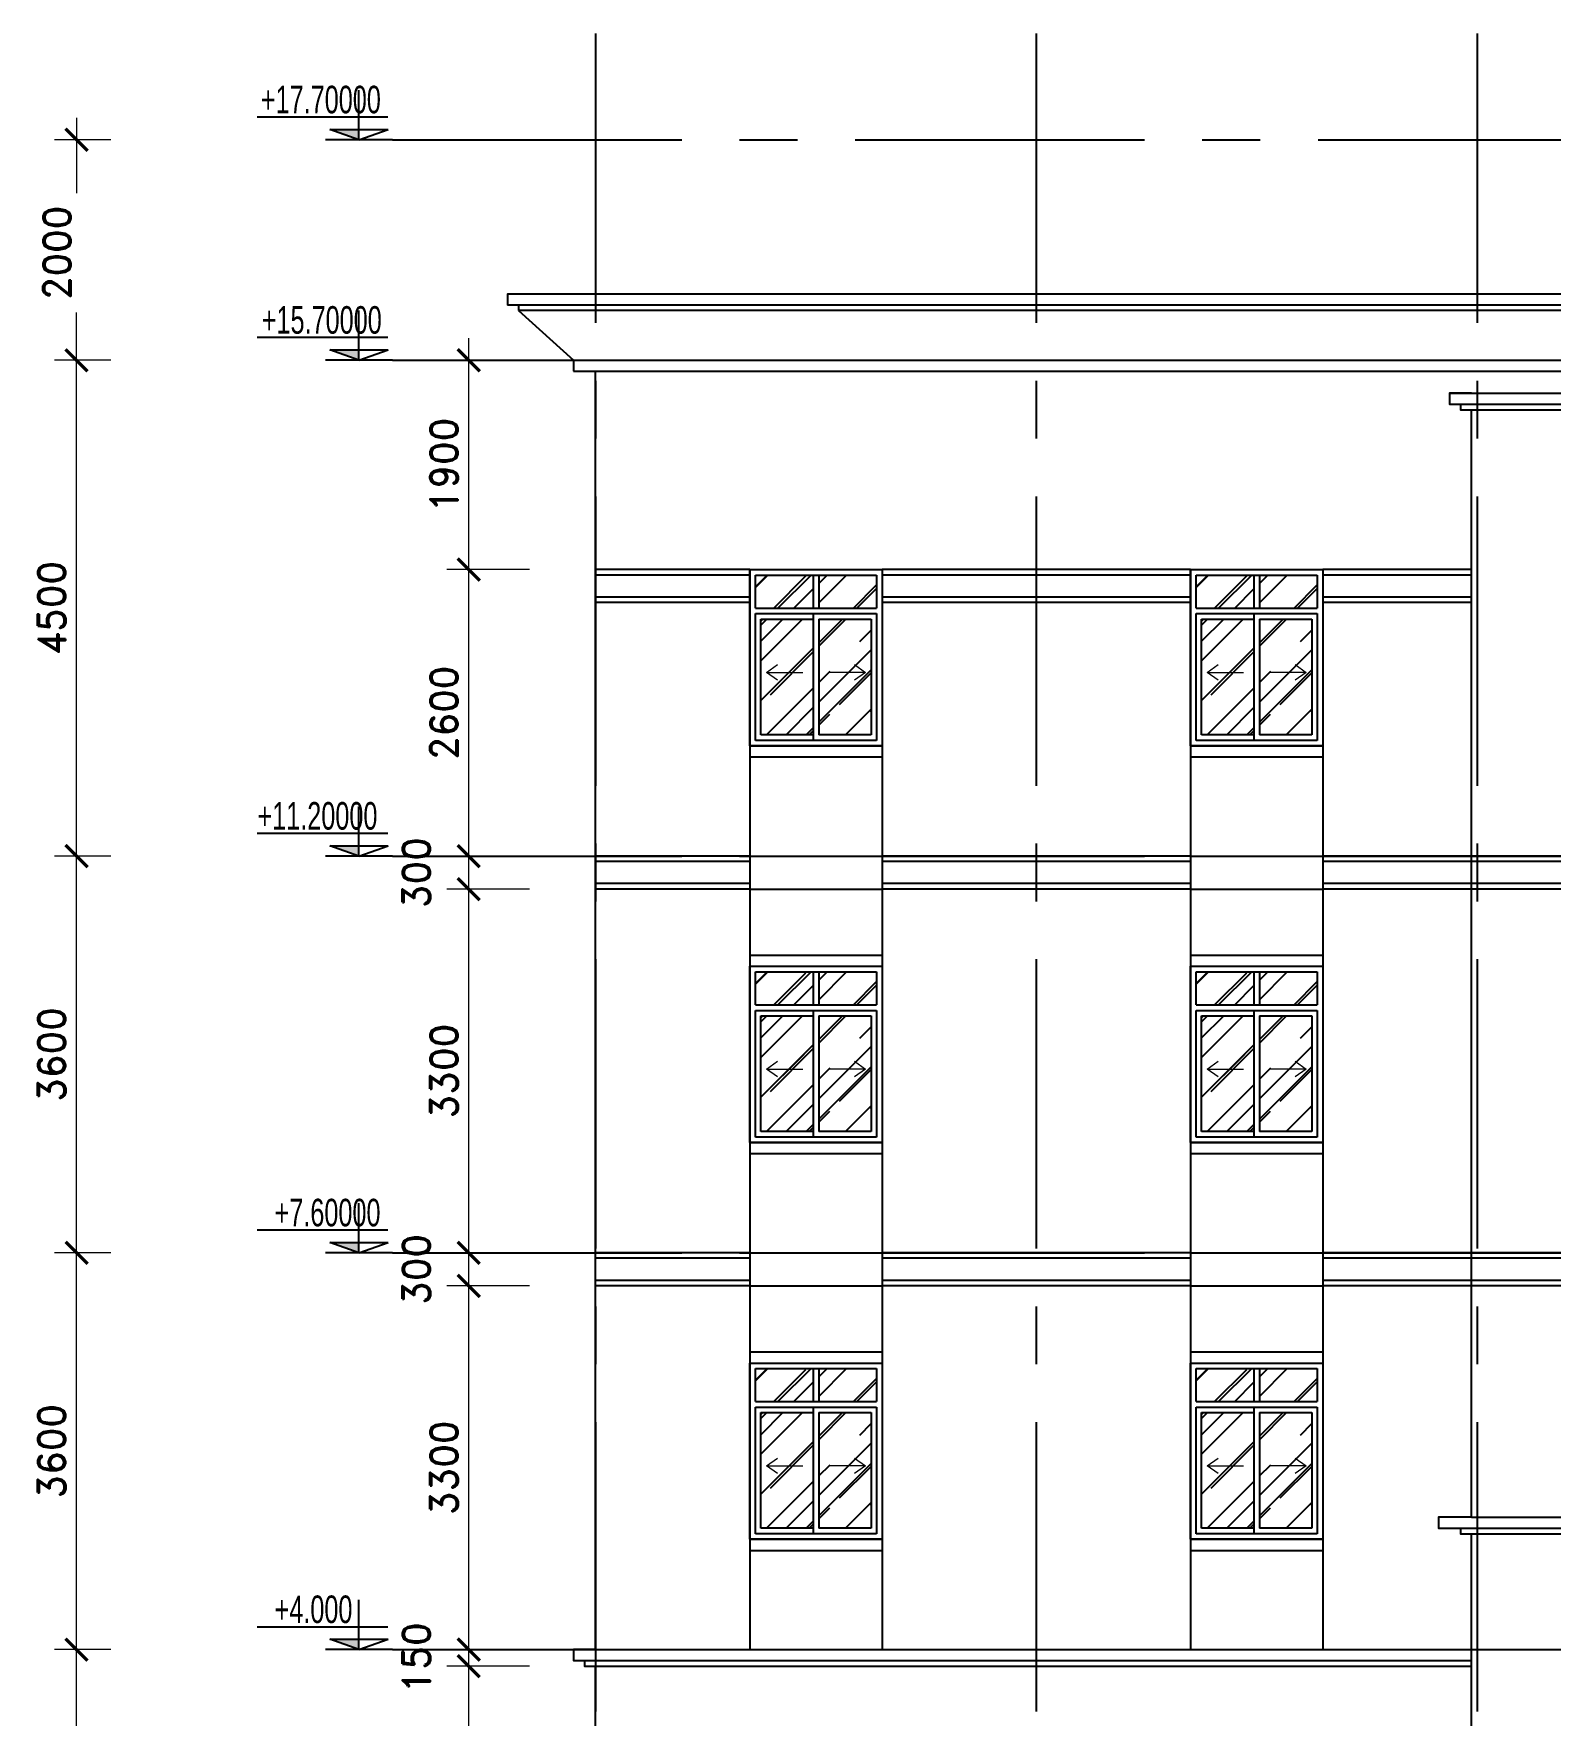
# Model space of a CAD drawing. Header units: inches. Extents: x 452443 to 881249, y 975131 to 1198310.
# Drawn here: x 453201 to 466967, y 1039913 to 1055174 of the extents above; entities that cross this region are included whole.
import ezdxf

# ---------------------------------------------------------------- set-up
doc = ezdxf.new("R2010")
doc.units = ezdxf.units.IN
doc.header["$LTSCALE"] = 3.5
doc.header["$MEASUREMENT"] = 0
doc.linetypes.add('CENTER', pattern=[2, 1.25, -0.25, 0.25, -0.25])
for name, color, linetype in [('DOOR-84', 84, 'Continuous'), ('GHICHU', 40, 'Continuous'), ('hatch vl', 4, 'Continuous'), ('Netthay_126', 126, 'Continuous'), ('text', 3, 'Continuous'), ('thuocdo', 3, 'Continuous'), ('Truc', 252, 'Continuous')]:
    doc.layers.add(name, color=color, linetype=linetype)
doc.styles.add('KICHTHUOC', font='VHELVCN0.TTF')
doc.styles.add('romand', font='romand.shx')
doc.dimstyles.new('TL100', dxfattribs={"dimscale": 100, "dimtxt": 2.5, "dimasz": 2, "dimexe": 2, "dimexo": 1, "dimgap": 1, "dimtad": 1, "dimdec": 0, "dimzin": 0, "dimdsep": 46, "dimtxsty": 'romand', "dimblk": 'ARCHTICK', "dimcen": 2, "dimdle": 2, "dimclrd": 256, "dimclre": 256, "dimclrt": 7, "dimadec": 0, "dimazin": 0, "dimtfac": 0.004, "dimtdec": 0, "dimtmove": 2, "dimatfit": 3, "dimfxl": 1, "dimtolj": 1, "dimtzin": 0, "dimlwd": 20, "dimlwe": 20, "dimarcsym": 1})

# ---------------------------------------------------------------- blocks, each defined once
blk = doc.blocks.new('CD')
at = {"ltscale": 50}
blk.add_hatch(color=256, dxfattribs=at).paths.add_polyline_path([(0, 69), (0, 0), (197, 69)])
for p, q in [((0, 0), (0, 335)), ((-196, 152), (688, 152)), ((-227, 0), (227, 0)), ((0, 0), (-197, 69)), ((197, 69), (-197, 69)), ((0, 0), (197, 69))]:
    blk.add_line(p, q, dxfattribs=at)
at = {"layer": 'text', "style": 'KICHTHUOC', "width": 0.8}
blk.add_attdef('%%P0.000', (17, 179), '', height=150, dxfattribs=at)
blk = doc.blocks.new('_ArchTick')
at = {"color": 0, "linetype": 'ByBlock', "const_width": 0.15}
blk.add_lwpolyline([(-0.5, -0.5), (0.5, 0.5)], dxfattribs=at)
blk = doc.blocks.new('*D3131')
at = {"layer": 'DEFPOINTS', "lineweight": 20}
for p, q in [((453590, 1036310), (453590, 1040710)), ((453900, 1040510), (453390, 1040510)), ((453900, 1036510), (453390, 1036510))]:
    blk.add_line(p, q, dxfattribs=at)
at = {"layer": 'DEFPOINTS', "color": 0}
for p in [(453590, 1040510), (454000, 1040510), (454000, 1036510)]:
    blk.add_point(p, dxfattribs=at)
at = {"layer": 'DEFPOINTS', "lineweight": 20, "xscale": 200, "yscale": 200, "zscale": 200}
for p, rotation in [((453590, 1040510), 90), ((453590, 1036510), 270)]:
    blk.add_blockref('_ArchTick', p, dxfattribs=dict(at, rotation=rotation))
at = {"layer": 'DEFPOINTS', "color": 7, "insert": (453365, 1038510), "char_height": 250, "attachment_point": 5, "rotation": 90, "style": 'romand'}
blk.add_mtext('\\A1;4000', dxfattribs=at)
blk = doc.blocks.new('*D3132')
at = {"layer": 'DEFPOINTS', "lineweight": 20}
for p, q in [((453590, 1040310), (453590, 1044310)), ((453900, 1044110), (453390, 1044110)), ((453900, 1040510), (453390, 1040510))]:
    blk.add_line(p, q, dxfattribs=at)
at = {"layer": 'DEFPOINTS', "color": 0}
for p in [(453590, 1044110), (454000, 1044110), (454000, 1040510)]:
    blk.add_point(p, dxfattribs=at)
at = {"layer": 'DEFPOINTS', "lineweight": 20, "xscale": 200, "yscale": 200, "zscale": 200}
for p, rotation in [((453590, 1044110), 90), ((453590, 1040510), 270)]:
    blk.add_blockref('_ArchTick', p, dxfattribs=dict(at, rotation=rotation))
at = {"layer": 'DEFPOINTS', "color": 7, "insert": (453365, 1042310), "char_height": 250, "attachment_point": 5, "rotation": 90, "style": 'romand'}
blk.add_mtext('\\A1;3600', dxfattribs=at)
blk = doc.blocks.new('*D3133')
at = {"layer": 'DEFPOINTS', "lineweight": 20}
for p, q in [((453590, 1043910), (453590, 1047910)), ((453900, 1047710), (453390, 1047710)), ((453900, 1044110), (453390, 1044110))]:
    blk.add_line(p, q, dxfattribs=at)
at = {"layer": 'DEFPOINTS', "color": 0}
for p in [(453590, 1047710), (454000, 1047710), (454000, 1044110)]:
    blk.add_point(p, dxfattribs=at)
at = {"layer": 'DEFPOINTS', "lineweight": 20, "xscale": 200, "yscale": 200, "zscale": 200}
for p, rotation in [((453590, 1047710), 90), ((453590, 1044110), 270)]:
    blk.add_blockref('_ArchTick', p, dxfattribs=dict(at, rotation=rotation))
at = {"layer": 'DEFPOINTS', "color": 7, "insert": (453365, 1045910), "char_height": 250, "attachment_point": 5, "rotation": 90, "style": 'romand'}
blk.add_mtext('\\A1;3600', dxfattribs=at)
blk = doc.blocks.new('*D3134')
at = {"layer": 'DEFPOINTS', "lineweight": 20}
for p, q in [((453590, 1047510), (453590, 1052410)), ((453900, 1052210), (453390, 1052210)), ((453900, 1047710), (453390, 1047710))]:
    blk.add_line(p, q, dxfattribs=at)
at = {"layer": 'DEFPOINTS', "color": 0}
for p in [(453590, 1052210), (454000, 1052210), (454000, 1047710)]:
    blk.add_point(p, dxfattribs=at)
at = {"layer": 'DEFPOINTS', "lineweight": 20, "xscale": 200, "yscale": 200, "zscale": 200}
for p, rotation in [((453590, 1052210), 90), ((453590, 1047710), 270)]:
    blk.add_blockref('_ArchTick', p, dxfattribs=dict(at, rotation=rotation))
at = {"layer": 'DEFPOINTS', "color": 7, "insert": (453365, 1049960), "char_height": 250, "attachment_point": 5, "rotation": 90, "style": 'romand'}
blk.add_mtext('\\A1;4500', dxfattribs=at)
blk = doc.blocks.new('*D3135')
at = {"layer": 'DEFPOINTS', "lineweight": 20}
for p, q in [((453590, 1054410), (453590, 1053725)), ((453900, 1054210), (453390, 1054210)), ((453590, 1052010), (453590, 1052644)), ((453900, 1052210), (453390, 1052210))]:
    blk.add_line(p, q, dxfattribs=at)
at = {"layer": 'DEFPOINTS', "color": 0}
for p in [(453590, 1054210), (454000, 1054210), (454000, 1052210)]:
    blk.add_point(p, dxfattribs=at)
at = {"layer": 'DEFPOINTS', "lineweight": 20, "xscale": 200, "yscale": 200, "zscale": 200}
for p, rotation in [((453590, 1054210), 90), ((453590, 1052210), 270)]:
    blk.add_blockref('_ArchTick', p, dxfattribs=dict(at, rotation=rotation))
at = {"layer": 'DEFPOINTS', "color": 7, "insert": (453412, 1053184), "char_height": 250, "attachment_point": 5, "rotation": 90, "style": 'romand'}
blk.add_mtext('\\A1;2000', dxfattribs=at)
blk = doc.blocks.new('*D3138')
at = {"layer": 'DEFPOINTS', "color": 0}
for p in [(457150, 1040360), (457802, 1040360), (457802, 1036510)]:
    blk.add_point(p, dxfattribs=at)
at = {"layer": 'thuocdo', "linetype": 'Continuous', "lineweight": 20}
for p, q in [((457150, 1036310), (457150, 1040560)), ((457702, 1040360), (456950, 1040360)), ((457702, 1036510), (456950, 1036510))]:
    blk.add_line(p, q, dxfattribs=at)
at = {"layer": 'thuocdo', "lineweight": 20, "xscale": 200, "yscale": 200, "zscale": 200}
for p, rotation in [((457150, 1040360), 90), ((457150, 1036510), 270)]:
    blk.add_blockref('_ArchTick', p, dxfattribs=dict(at, rotation=rotation))
at = {"layer": 'thuocdo', "color": 7, "insert": (456925, 1038435), "char_height": 250, "attachment_point": 5, "rotation": 90, "style": 'romand'}
blk.add_mtext('\\A1;3850', dxfattribs=at)
blk = doc.blocks.new('*D3139')
at = {"layer": 'DEFPOINTS', "color": 0}
for p in [(457150, 1043810), (457802, 1043810), (457802, 1040510)]:
    blk.add_point(p, dxfattribs=at)
at = {"layer": 'thuocdo', "linetype": 'Continuous', "lineweight": 20}
for p, q in [((457150, 1040310), (457150, 1044010)), ((457702, 1043810), (456950, 1043810)), ((457702, 1040510), (456950, 1040510))]:
    blk.add_line(p, q, dxfattribs=at)
at = {"layer": 'thuocdo', "lineweight": 20, "xscale": 200, "yscale": 200, "zscale": 200}
for p, rotation in [((457150, 1043810), 90), ((457150, 1040510), 270)]:
    blk.add_blockref('_ArchTick', p, dxfattribs=dict(at, rotation=rotation))
at = {"layer": 'thuocdo', "color": 7, "insert": (456925, 1042160), "char_height": 250, "attachment_point": 5, "rotation": 90, "style": 'romand'}
blk.add_mtext('\\A1;3300', dxfattribs=at)
blk = doc.blocks.new('*D3140')
at = {"layer": 'DEFPOINTS', "color": 0}
for p in [(457150, 1044110), (457802, 1044110), (457802, 1043810)]:
    blk.add_point(p, dxfattribs=at)
at = {"layer": 'thuocdo', "linetype": 'Continuous', "lineweight": 20}
for p, q in [((457150, 1043610), (457150, 1044310)), ((457702, 1044110), (456950, 1044110)), ((457702, 1043810), (456950, 1043810))]:
    blk.add_line(p, q, dxfattribs=at)
at = {"layer": 'thuocdo', "lineweight": 20, "xscale": 200, "yscale": 200, "zscale": 200}
for p, rotation in [((457150, 1044110), 90), ((457150, 1043810), 270)]:
    blk.add_blockref('_ArchTick', p, dxfattribs=dict(at, rotation=rotation))
at = {"layer": 'thuocdo', "color": 7, "insert": (456675, 1043960), "char_height": 250, "attachment_point": 5, "rotation": 90, "style": 'romand'}
blk.add_mtext('\\A1;300', dxfattribs=at)
blk = doc.blocks.new('*D3141')
at = {"layer": 'DEFPOINTS', "color": 0}
for p in [(457150, 1047410), (457802, 1047410), (457802, 1044110)]:
    blk.add_point(p, dxfattribs=at)
at = {"layer": 'thuocdo', "linetype": 'Continuous', "lineweight": 20}
for p, q in [((457150, 1043910), (457150, 1047610)), ((457702, 1047410), (456950, 1047410)), ((457702, 1044110), (456950, 1044110))]:
    blk.add_line(p, q, dxfattribs=at)
at = {"layer": 'thuocdo', "lineweight": 20, "xscale": 200, "yscale": 200, "zscale": 200}
for p, rotation in [((457150, 1047410), 90), ((457150, 1044110), 270)]:
    blk.add_blockref('_ArchTick', p, dxfattribs=dict(at, rotation=rotation))
at = {"layer": 'thuocdo', "color": 7, "insert": (456925, 1045760), "char_height": 250, "attachment_point": 5, "rotation": 90, "style": 'romand'}
blk.add_mtext('\\A1;3300', dxfattribs=at)
blk = doc.blocks.new('*D3142')
at = {"layer": 'DEFPOINTS', "color": 0}
for p in [(457150, 1047710), (457802, 1047710), (457802, 1047410)]:
    blk.add_point(p, dxfattribs=at)
at = {"layer": 'thuocdo', "linetype": 'Continuous', "lineweight": 20}
for p, q in [((457150, 1047210), (457150, 1047910)), ((457702, 1047710), (456950, 1047710)), ((457702, 1047410), (456950, 1047410))]:
    blk.add_line(p, q, dxfattribs=at)
at = {"layer": 'thuocdo', "lineweight": 20, "xscale": 200, "yscale": 200, "zscale": 200}
for p, rotation in [((457150, 1047710), 90), ((457150, 1047410), 270)]:
    blk.add_blockref('_ArchTick', p, dxfattribs=dict(at, rotation=rotation))
at = {"layer": 'thuocdo', "color": 7, "insert": (456675, 1047560), "char_height": 250, "attachment_point": 5, "rotation": 90, "style": 'romand'}
blk.add_mtext('\\A1;300', dxfattribs=at)
blk = doc.blocks.new('*D3143')
at = {"layer": 'DEFPOINTS', "color": 0}
for p in [(457150, 1050310), (457802, 1050310), (457802, 1047710)]:
    blk.add_point(p, dxfattribs=at)
at = {"layer": 'thuocdo', "linetype": 'Continuous', "lineweight": 20}
for p, q in [((457150, 1047510), (457150, 1050510)), ((457702, 1050310), (456950, 1050310)), ((457702, 1047710), (456950, 1047710))]:
    blk.add_line(p, q, dxfattribs=at)
at = {"layer": 'thuocdo', "lineweight": 20, "xscale": 200, "yscale": 200, "zscale": 200}
for p, rotation in [((457150, 1050310), 90), ((457150, 1047710), 270)]:
    blk.add_blockref('_ArchTick', p, dxfattribs=dict(at, rotation=rotation))
at = {"layer": 'thuocdo', "color": 7, "insert": (456925, 1049010), "char_height": 250, "attachment_point": 5, "rotation": 90, "style": 'romand'}
blk.add_mtext('\\A1;2600', dxfattribs=at)
blk = doc.blocks.new('*D3144')
at = {"layer": 'DEFPOINTS', "color": 0}
for p in [(457150, 1052210), (457802, 1052210), (457802, 1050310)]:
    blk.add_point(p, dxfattribs=at)
at = {"layer": 'thuocdo', "linetype": 'Continuous', "lineweight": 20}
for p, q in [((457150, 1050110), (457150, 1052410)), ((457702, 1052210), (456950, 1052210)), ((457702, 1050310), (456950, 1050310))]:
    blk.add_line(p, q, dxfattribs=at)
at = {"layer": 'thuocdo', "lineweight": 20, "xscale": 200, "yscale": 200, "zscale": 200}
for p, rotation in [((457150, 1052210), 90), ((457150, 1050310), 270)]:
    blk.add_blockref('_ArchTick', p, dxfattribs=dict(at, rotation=rotation))
at = {"layer": 'thuocdo', "color": 7, "insert": (456925, 1051260), "char_height": 250, "attachment_point": 5, "rotation": 90, "style": 'romand'}
blk.add_mtext('\\A1;1900', dxfattribs=at)
blk = doc.blocks.new('*D3145')
at = {"layer": 'DEFPOINTS', "color": 0}
for p in [(457150, 1040510), (457602, 1040510), (457802, 1040360)]:
    blk.add_point(p, dxfattribs=at)
at = {"layer": 'thuocdo', "linetype": 'Continuous', "lineweight": 20}
for p, q in [((457502, 1040510), (456950, 1040510)), ((457150, 1040360), (457150, 1040510)), ((457702, 1040360), (456950, 1040360))]:
    blk.add_line(p, q, dxfattribs=at)
at = {"layer": 'thuocdo', "color": 7, "insert": (456675, 1040435), "char_height": 250, "attachment_point": 5, "rotation": 90, "style": 'romand'}
blk.add_mtext('\\A1;150', dxfattribs=at)

msp = doc.modelspace()

# ---------------------------------------------------------------- hatches: boundary and pattern name
at = {"layer": 'hatch vl'}
h = msp.add_hatch(dxfattribs=at)
h.set_pattern_fill('AR-RROOF', color=256, scale=15, angle=45)
h.set_pattern_definition([(45, (841432.63, 1883357.13), (323.28922, 862.10459), [5715, -762, 1905, -381]), (45, (841656.24, 1883850.15), (-627.7199, 88.90454), [1143, -125.73, 2286, -285.75]), (45, (841338.34, 1883720.83), (1220.41681, 1581.4231), [3048, -533.4, 1524, -381])])
h.paths.add_polyline_path([(459801.6, 1048810.4), (460276.6, 1048810.4), (460276.6, 1049860.4), (459801.6, 1049860.4)])
h.paths.add_polyline_path([(460326.6, 1048810.4), (460801.6, 1048810.4), (460801.6, 1049860.4), (460326.6, 1049860.4)])
h.paths.add_polyline_path([(460276.6, 1049960.4), (460276.6, 1050260.4), (459751.6, 1050260.4), (459751.6, 1049960.4)])
h.paths.add_polyline_path([(460326.6, 1050260.4), (460326.6, 1049960.4), (460851.6, 1049960.4), (460851.6, 1050260.4)])
h = msp.add_hatch(dxfattribs=at)
h.set_pattern_fill('AR-RROOF', color=256, scale=15, angle=45)
h.set_pattern_definition([(45, (845432.63, 1883357.13), (323.28922, 862.10459), [5715, -762, 1905, -381]), (45, (845656.24, 1883850.15), (-627.7199, 88.90454), [1143, -125.73, 2286, -285.75]), (45, (845338.34, 1883720.83), (1220.41681, 1581.4231), [3048, -533.4, 1524, -381])])
h.paths.add_polyline_path([(463801.6, 1048810.4), (464276.6, 1048810.4), (464276.6, 1049860.4), (463801.6, 1049860.4)])
h.paths.add_polyline_path([(464326.6, 1048810.4), (464801.6, 1048810.4), (464801.6, 1049860.4), (464326.6, 1049860.4)])
h.paths.add_polyline_path([(464276.6, 1049960.4), (464276.6, 1050260.4), (463751.6, 1050260.4), (463751.6, 1049960.4)])
h.paths.add_polyline_path([(464326.6, 1050260.4), (464326.6, 1049960.4), (464851.6, 1049960.4), (464851.6, 1050260.4)])
h = msp.add_hatch(dxfattribs=at)
h.set_pattern_fill('AR-RROOF', color=256, scale=15, angle=45)
h.set_pattern_definition([(45, (841432.63, 1879757.13), (323.28922, 862.10459), [5715, -762, 1905, -381]), (45, (841656.24, 1880250.15), (-627.7199, 88.90454), [1143, -125.73, 2286, -285.75]), (45, (841338.34, 1880120.83), (1220.41681, 1581.4231), [3048, -533.4, 1524, -381])])
h.paths.add_polyline_path([(459801.6, 1045210.4), (460276.6, 1045210.4), (460276.6, 1046260.4), (459801.6, 1046260.4)])
h.paths.add_polyline_path([(460326.6, 1045210.4), (460801.6, 1045210.4), (460801.6, 1046260.4), (460326.6, 1046260.4)])
h.paths.add_polyline_path([(460276.6, 1046360.4), (460276.6, 1046660.4), (459751.6, 1046660.4), (459751.6, 1046360.4)])
h.paths.add_polyline_path([(460326.6, 1046660.4), (460326.6, 1046360.4), (460851.6, 1046360.4), (460851.6, 1046660.4)])
h = msp.add_hatch(dxfattribs=at)
h.set_pattern_fill('AR-RROOF', color=256, scale=15, angle=45)
h.set_pattern_definition([(45, (845432.63, 1879757.13), (323.28922, 862.10459), [5715, -762, 1905, -381]), (45, (845656.24, 1880250.15), (-627.7199, 88.90454), [1143, -125.73, 2286, -285.75]), (45, (845338.34, 1880120.83), (1220.41681, 1581.4231), [3048, -533.4, 1524, -381])])
h.paths.add_polyline_path([(463801.6, 1045210.4), (464276.6, 1045210.4), (464276.6, 1046260.4), (463801.6, 1046260.4)])
h.paths.add_polyline_path([(464326.6, 1045210.4), (464801.6, 1045210.4), (464801.6, 1046260.4), (464326.6, 1046260.4)])
h.paths.add_polyline_path([(464276.6, 1046360.4), (464276.6, 1046660.4), (463751.6, 1046660.4), (463751.6, 1046360.4)])
h.paths.add_polyline_path([(464326.6, 1046660.4), (464326.6, 1046360.4), (464851.6, 1046360.4), (464851.6, 1046660.4)])
h = msp.add_hatch(dxfattribs=at)
h.set_pattern_fill('AR-RROOF', color=256, scale=15, angle=45)
h.set_pattern_definition([(45, (841432.63, 1876157.13), (323.28922, 862.10459), [5715, -762, 1905, -381]), (45, (841656.24, 1876650.15), (-627.7199, 88.90454), [1143, -125.73, 2286, -285.75]), (45, (841338.34, 1876520.83), (1220.41681, 1581.4231), [3048, -533.4, 1524, -381])])
h.paths.add_polyline_path([(459801.6, 1041610.4), (460276.6, 1041610.4), (460276.6, 1042660.4), (459801.6, 1042660.4)])
h.paths.add_polyline_path([(460326.6, 1041610.4), (460801.6, 1041610.4), (460801.6, 1042660.4), (460326.6, 1042660.4)])
h.paths.add_polyline_path([(460276.6, 1042760.4), (460276.6, 1043060.4), (459751.6, 1043060.4), (459751.6, 1042760.4)])
h.paths.add_polyline_path([(460326.6, 1043060.4), (460326.6, 1042760.4), (460851.6, 1042760.4), (460851.6, 1043060.4)])
h = msp.add_hatch(dxfattribs=at)
h.set_pattern_fill('AR-RROOF', color=256, scale=15, angle=45)
h.set_pattern_definition([(45, (845432.63, 1876157.13), (323.28922, 862.10459), [5715, -762, 1905, -381]), (45, (845656.24, 1876650.15), (-627.7199, 88.90454), [1143, -125.73, 2286, -285.75]), (45, (845338.34, 1876520.83), (1220.41681, 1581.4231), [3048, -533.4, 1524, -381])])
h.paths.add_polyline_path([(463801.6, 1041610.4), (464276.6, 1041610.4), (464276.6, 1042660.4), (463801.6, 1042660.4)])
h.paths.add_polyline_path([(464326.6, 1041610.4), (464801.6, 1041610.4), (464801.6, 1042660.4), (464326.6, 1042660.4)])
h.paths.add_polyline_path([(464276.6, 1042760.4), (464276.6, 1043060.4), (463751.6, 1043060.4), (463751.6, 1042760.4)])
h.paths.add_polyline_path([(464326.6, 1043060.4), (464326.6, 1042760.4), (464851.6, 1042760.4), (464851.6, 1043060.4)])

# ---------------------------------------------------------------- linework, layer by layer
at = {"layer": 'DOOR-84'}
for p, q in [((459701.6, 1048710.4), (459701.6, 1050310.4)), ((459701.6, 1050310.4), (460901.6, 1050310.4)), ((459751.6, 1049960.4), (459751.6, 1050260.4)), ((459751.6, 1050260.4), (460851.6, 1050260.4)), ((460851.6, 1050260.4), (460851.6, 1049960.4)), ((463701.6, 1048710.4), (463701.6, 1050310.4)), ((463701.6, 1050310.4), (464901.6, 1050310.4)), ((463751.6, 1049960.4), (463751.6, 1050260.4)), ((463751.6, 1050260.4), (464851.6, 1050260.4)), ((464851.6, 1050260.4), (464851.6, 1049960.4)), ((459751.6, 1049960.4), (460851.6, 1049960.4)), ((463751.6, 1049960.4), (464851.6, 1049960.4)), ((459751.6, 1048760.4), (459751.6, 1049910.4)), ((459751.6, 1049910.4), (460851.6, 1049910.4)), ((459801.6, 1048810.4), (459801.6, 1049860.4)), ((459801.6, 1049860.4), (460276.6, 1049860.4)), ((460326.6, 1049860.4), (460801.6, 1049860.4)), ((460801.6, 1049860.4), (460801.6, 1048810.4)), ((460851.6, 1049910.4), (460851.6, 1048760.4)), ((463751.6, 1048760.4), (463751.6, 1049910.4)), ((463751.6, 1049910.4), (464851.6, 1049910.4)), ((463801.6, 1048810.4), (463801.6, 1049860.4)), ((463801.6, 1049860.4), (464276.6, 1049860.4)), ((464326.6, 1049860.4), (464801.6, 1049860.4)), ((464801.6, 1049860.4), (464801.6, 1048810.4)), ((464851.6, 1049910.4), (464851.6, 1048760.4)), ((460901.6, 1048710.4), (459701.6, 1048710.4)), ((460851.6, 1048760.4), (459751.6, 1048760.4)), ((460276.6, 1048810.4), (459801.6, 1048810.4)), ((460801.6, 1048810.4), (460326.6, 1048810.4)), ((464901.6, 1048710.4), (463701.6, 1048710.4)), ((464851.6, 1048760.4), (463751.6, 1048760.4)), ((464276.6, 1048810.4), (463801.6, 1048810.4)), ((464801.6, 1048810.4), (464326.6, 1048810.4)), ((459701.6, 1045110.4), (459701.6, 1046710.4)), ((459701.6, 1046710.4), (460901.6, 1046710.4)), ((459751.6, 1046360.4), (459751.6, 1046660.4)), ((459751.6, 1046660.4), (460851.6, 1046660.4)), ((460851.6, 1046660.4), (460851.6, 1046360.4)), ((463701.6, 1045110.4), (463701.6, 1046710.4)), ((463701.6, 1046710.4), (464901.6, 1046710.4)), ((463751.6, 1046360.4), (463751.6, 1046660.4)), ((463751.6, 1046660.4), (464851.6, 1046660.4)), ((464851.6, 1046660.4), (464851.6, 1046360.4)), ((459751.6, 1046360.4), (460851.6, 1046360.4)), ((459751.6, 1045160.4), (459751.6, 1046310.4)), ((459751.6, 1046310.4), (460851.6, 1046310.4)), ((460851.6, 1046310.4), (460851.6, 1045160.4)), ((463751.6, 1046360.4), (464851.6, 1046360.4)), ((463751.6, 1045160.4), (463751.6, 1046310.4)), ((463751.6, 1046310.4), (464851.6, 1046310.4)), ((464851.6, 1046310.4), (464851.6, 1045160.4)), ((459801.6, 1045210.4), (459801.6, 1046260.4)), ((459801.6, 1046260.4), (460276.6, 1046260.4)), ((460326.6, 1046260.4), (460801.6, 1046260.4)), ((460801.6, 1046260.4), (460801.6, 1045210.4)), ((463801.6, 1045210.4), (463801.6, 1046260.4)), ((463801.6, 1046260.4), (464276.6, 1046260.4)), ((464326.6, 1046260.4), (464801.6, 1046260.4)), ((464801.6, 1046260.4), (464801.6, 1045210.4)), ((460276.6, 1045210.4), (459801.6, 1045210.4)), ((460801.6, 1045210.4), (460326.6, 1045210.4)), ((464276.6, 1045210.4), (463801.6, 1045210.4)), ((464801.6, 1045210.4), (464326.6, 1045210.4)), ((460901.6, 1045110.4), (459701.6, 1045110.4)), ((460851.6, 1045160.4), (459751.6, 1045160.4)), ((464901.6, 1045110.4), (463701.6, 1045110.4)), ((464851.6, 1045160.4), (463751.6, 1045160.4)), ((459701.6, 1041510.4), (459701.6, 1043110.4)), ((459701.6, 1043110.4), (460901.6, 1043110.4)), ((463701.6, 1041510.4), (463701.6, 1043110.4)), ((463701.6, 1043110.4), (464901.6, 1043110.4)), ((459751.6, 1042760.4), (459751.6, 1043060.4)), ((459751.6, 1043060.4), (460851.6, 1043060.4)), ((460851.6, 1043060.4), (460851.6, 1042760.4)), ((463751.6, 1042760.4), (463751.6, 1043060.4)), ((463751.6, 1043060.4), (464851.6, 1043060.4)), ((464851.6, 1043060.4), (464851.6, 1042760.4)), ((459751.6, 1042760.4), (460851.6, 1042760.4)), ((463751.6, 1042760.4), (464851.6, 1042760.4)), ((459751.6, 1041560.4), (459751.6, 1042710.4)), ((459751.6, 1042710.4), (460851.6, 1042710.4)), ((459801.6, 1041610.4), (459801.6, 1042660.4)), ((459801.6, 1042660.4), (460276.6, 1042660.4)), ((460326.6, 1042660.4), (460801.6, 1042660.4)), ((460801.6, 1042660.4), (460801.6, 1041610.4)), ((460851.6, 1042710.4), (460851.6, 1041560.4)), ((463751.6, 1041560.4), (463751.6, 1042710.4)), ((463751.6, 1042710.4), (464851.6, 1042710.4)), ((463801.6, 1041610.4), (463801.6, 1042660.4)), ((463801.6, 1042660.4), (464276.6, 1042660.4)), ((464326.6, 1042660.4), (464801.6, 1042660.4)), ((464801.6, 1042660.4), (464801.6, 1041610.4)), ((464851.6, 1042710.4), (464851.6, 1041560.4)), ((460851.6, 1041560.4), (459751.6, 1041560.4)), ((460276.6, 1041610.4), (459801.6, 1041610.4)), ((460801.6, 1041610.4), (460326.6, 1041610.4)), ((464851.6, 1041560.4), (463751.6, 1041560.4)), ((464276.6, 1041610.4), (463801.6, 1041610.4)), ((464801.6, 1041610.4), (464326.6, 1041610.4)), ((460901.6, 1041510.4), (459701.6, 1041510.4)), ((464901.6, 1041510.4), (463701.6, 1041510.4))]:
    msp.add_line(p, q, dxfattribs=at)
for points in [[(460276.6, 1050260.4), (460276.6, 1049960.4)], [(460326.6, 1050260.4), (460326.6, 1049960.4)], [(460901.6, 1050310.4), (460901.6, 1048710.4)], [(464276.6, 1050260.4), (464276.6, 1049960.4)], [(464326.6, 1050260.4), (464326.6, 1049960.4)], [(464901.6, 1050310.4), (464901.6, 1048710.4)], [(460276.6, 1049910.4), (460276.6, 1048760.4)], [(460326.6, 1049860.4), (460326.6, 1048810.4)], [(464276.6, 1049910.4), (464276.6, 1048760.4)], [(464326.6, 1049860.4), (464326.6, 1048810.4)], [(460276.6, 1046660.4), (460276.6, 1046360.4)], [(460326.6, 1046660.4), (460326.6, 1046360.4)], [(460901.6, 1046710.4), (460901.6, 1045110.4)], [(464276.6, 1046660.4), (464276.6, 1046360.4)], [(464326.6, 1046660.4), (464326.6, 1046360.4)], [(464901.6, 1046710.4), (464901.6, 1045110.4)], [(460276.6, 1046310.4), (460276.6, 1045160.4)], [(464276.6, 1046310.4), (464276.6, 1045160.4)], [(460326.6, 1046260.4), (460326.6, 1045210.4)], [(464326.6, 1046260.4), (464326.6, 1045210.4)], [(460901.6, 1043110.4), (460901.6, 1041510.4)], [(464901.6, 1043110.4), (464901.6, 1041510.4)], [(460276.6, 1043060.4), (460276.6, 1042760.4)], [(460326.6, 1043060.4), (460326.6, 1042760.4)], [(464276.6, 1043060.4), (464276.6, 1042760.4)], [(464326.6, 1043060.4), (464326.6, 1042760.4)], [(460276.6, 1042710.4), (460276.6, 1041560.4)], [(460326.6, 1042660.4), (460326.6, 1041610.4)], [(464276.6, 1042710.4), (464276.6, 1041560.4)], [(464326.6, 1042660.4), (464326.6, 1041610.4)]]:
    msp.add_lwpolyline(points, dxfattribs=at)
at = {"layer": 'hatch vl'}
for points in [[(459701.6, 1050310.4), (458301.6, 1050310.4)], [(459701.6, 1050260.4), (458301.6, 1050260.4)], [(463701.6, 1050310.4), (460901.6, 1050310.4)], [(463701.6, 1050260.4), (460901.6, 1050260.4)], [(466251.6, 1050310.4), (464901.6, 1050310.4)], [(466251.6, 1050260.4), (464901.6, 1050260.4)], [(459701.6, 1050060.4), (458301.6, 1050060.4)], [(459701.6, 1050010.4), (458301.6, 1050010.4)], [(463701.6, 1050060.4), (460901.6, 1050060.4)], [(463701.6, 1050010.4), (460901.6, 1050010.4)], [(466251.6, 1050060.4), (464901.6, 1050060.4)], [(466251.6, 1050010.4), (464901.6, 1050010.4)], [(459701.6, 1047710.4), (458301.6, 1047710.4)], [(459701.6, 1047660.4), (458301.6, 1047660.4)], [(463701.6, 1047710.4), (460901.6, 1047710.4)], [(463701.6, 1047660.4), (460901.6, 1047660.4)], [(469451.3, 1047710.4), (464901.6, 1047710.4)], [(469451.3, 1047660.4), (464901.6, 1047660.4)], [(459701.6, 1047460.4), (458301.6, 1047460.4)], [(459701.6, 1047410.4), (458301.6, 1047410.4)], [(463701.6, 1047460.4), (460901.6, 1047460.4)], [(463701.6, 1047410.4), (460901.6, 1047410.4)], [(469451.3, 1047460.4), (464901.6, 1047460.4)], [(469451.3, 1047410.4), (464901.6, 1047410.4)], [(459701.6, 1044110.4), (458301.6, 1044110.4)], [(459701.6, 1044060.4), (458301.6, 1044060.4)], [(463701.6, 1044110.4), (460901.6, 1044110.4)], [(463701.6, 1044060.4), (460901.6, 1044060.4)], [(469451.3, 1044110.4), (464901.6, 1044110.4)], [(469451.3, 1044060.4), (464901.6, 1044060.4)], [(459701.6, 1043860.4), (458301.6, 1043860.4)], [(463701.6, 1043860.4), (460901.6, 1043860.4)], [(469451.3, 1043860.4), (464901.6, 1043860.4)], [(459701.6, 1043810.4), (458301.6, 1043810.4)], [(463701.6, 1043810.4), (460901.6, 1043810.4)], [(469451.3, 1043810.4), (464901.6, 1043810.4)]]:
    msp.add_lwpolyline(points, dxfattribs=at)
at = {"layer": 'Netthay_126'}
for p, q in [((467501.6, 1052710.4), (457501.6, 1052710.4)), ((457601.6, 1052710.4), (457601.6, 1052660.4)), ((467501.6, 1052660.4), (457601.6, 1052660.4)), ((466051.6, 1051910.4), (479051.6, 1051910.4)), ((466051.6, 1051810.4), (479051.6, 1051810.4)), ((466151.6, 1051760.4), (478951.6, 1051760.4)), ((466251.6, 1041710.4), (466251.6, 1051760.4))]:
    msp.add_line(p, q, dxfattribs=at)
for points in [[(467501.6, 1052810.4), (457501.6, 1052810.4), (457501.6, 1052710.4)], [(457601.6, 1052660.4), (458101.6, 1052210.4), (458101.6, 1052110.4)], [(458101.6, 1052210.4), (467501.6, 1052210.4)], [(458101.6, 1052110.4), (467501.6, 1052110.4)], [(458301.6, 1040510.4), (458301.6, 1052110.4)], [(466251.6, 1051910.4), (466051.6, 1051910.4), (466051.6, 1051810.4), (466151.6, 1051810.4), (466151.6, 1051760.4), (466251.6, 1051760.4)], [(459701.6, 1050310.4), (459701.6, 1040510.4)], [(460901.6, 1050310.4), (460901.6, 1040510.4)], [(463701.6, 1050310.4), (463701.6, 1040510.4)], [(464901.6, 1050310.4), (464901.6, 1040510.4)], [(459701.6, 1048710.4), (460901.6, 1048710.4)], [(463701.6, 1048710.4), (464901.6, 1048710.4)], [(459701.6, 1048610.4), (460901.6, 1048610.4)], [(463701.6, 1048610.4), (464901.6, 1048610.4)], [(459701.6, 1047710.4), (460901.6, 1047710.4)], [(463701.6, 1047710.4), (464901.6, 1047710.4)], [(459701.6, 1047410.4), (460901.6, 1047410.4)], [(463701.6, 1047410.4), (464901.6, 1047410.4)], [(459701.6, 1046810.4), (460901.6, 1046810.4)], [(463701.6, 1046810.4), (464901.6, 1046810.4)], [(459701.6, 1046710.4), (460901.6, 1046710.4)], [(463701.6, 1046710.4), (464901.6, 1046710.4)], [(459701.6, 1045110.4), (460901.6, 1045110.4)], [(463701.6, 1045110.4), (464901.6, 1045110.4)], [(459701.6, 1045010.4), (460901.6, 1045010.4)], [(463701.6, 1045010.4), (464901.6, 1045010.4)], [(459701.6, 1044110.4), (460901.6, 1044110.4)], [(463701.6, 1044110.4), (464901.6, 1044110.4)], [(459701.6, 1043810.4), (460901.6, 1043810.4)], [(463701.6, 1043810.4), (464901.6, 1043810.4)], [(459701.6, 1043210.4), (460901.6, 1043210.4)], [(459701.6, 1043110.4), (460901.6, 1043110.4)], [(463701.6, 1043210.4), (464901.6, 1043210.4)], [(463701.6, 1043110.4), (464901.6, 1043110.4)], [(466251.6, 1041710.4), (465951.6, 1041710.4), (465951.6, 1041610.4), (466151.6, 1041610.4), (466151.6, 1041560.4), (466251.6, 1041560.4)], [(466251.6, 1041710.4), (478851.6, 1041710.4)], [(466151.6, 1041610.4), (478951.6, 1041610.4)], [(466251.6, 1041560.4), (478851.6, 1041560.4)], [(466251.6, 1040210.4), (466251.6, 1041560.4)], [(459701.6, 1041510.4), (460901.6, 1041510.4)], [(459701.6, 1041410.4), (460901.6, 1041410.4)], [(463701.6, 1041510.4), (464901.6, 1041510.4)], [(463701.6, 1041410.4), (464901.6, 1041410.4)], [(458301.6, 1040510.4), (458101.6, 1040510.4), (458101.6, 1040410.4), (458201.6, 1040410.4), (458201.6, 1040360.4), (458301.6, 1040360.4)], [(458301.6, 1040510.4), (466251.6, 1040510.4)], [(458201.6, 1040410.4), (466251.6, 1040410.4)], [(458301.6, 1036510.4), (458301.6, 1040360.4)], [(458301.6, 1040360.4), (466251.6, 1040360.4)], [(466251.6, 1036510.4), (466251.6, 1040210.4)]]:
    msp.add_lwpolyline(points, dxfattribs=at)
at = {"layer": 'Truc', "linetype": 'CENTER', "ltscale": 600}
msp.add_line((466301.6, 1055173.5), (466301.6, 1032476.1), dxfattribs=at)
for points in [[(458301.6, 1055173.5), (458301.6, 1032476.1)], [(462301.6, 1055173.5), (462301.6, 1032476.1)], [(456458.3, 1054210.4), (490012.4, 1054210.4)], [(456458.3, 1052210.4), (490012.4, 1052210.4)], [(456458.3, 1047710.4), (490012.4, 1047710.4)], [(456458.3, 1044110.4), (490012.4, 1044110.4)], [(456458.3, 1040510.4), (490012.4, 1040510.4)]]:
    msp.add_lwpolyline(points, dxfattribs=at)

# ---------------------------------------------------------------- block references
at = {"layer": 'GHICHU', "ltscale": 10}
ref = msp.add_blockref('CD', (456153.5, 1054210.4), dxfattribs=dict(at, xscale=-1.344000000273809, yscale=1.343999999458902, zscale=1.344))
ref.add_attrib('%%P0.000', '+17.70000', (455262.8, 1054450.5), dxfattribs={"layer": 'text', "height": 250, "style": 'KICHTHUOC', "width": 0.8})
ref = msp.add_blockref('CD', (456153.5, 1052210.4), dxfattribs=dict(at, xscale=-1.344000000273809, yscale=1.343999999458902, zscale=1.344))
ref.add_attrib('%%P0.000', '+15.70000', (455271, 1052450.5), dxfattribs={"layer": 'text', "height": 250, "style": 'KICHTHUOC', "width": 0.8})
ref = msp.add_blockref('CD', (456153.5, 1047710.4), dxfattribs=dict(at, xscale=-1.344000000273809, yscale=1.343999999458902, zscale=1.344))
ref.add_attrib('%%P0.000', '+11.20000', (455231.8, 1047950.5), dxfattribs={"layer": 'text', "height": 250, "style": 'KICHTHUOC', "width": 0.8})
ref = msp.add_blockref('CD', (456153.5, 1044110.4), dxfattribs=dict(at, xscale=-1.344000000273809, yscale=1.343999999458902, zscale=1.344))
ref.add_attrib('%%P0.000', '+7.60000', (455387.2, 1044350.5), dxfattribs={"layer": 'text', "height": 250, "style": 'KICHTHUOC', "width": 0.8})
ref = msp.add_blockref('CD', (456153.5, 1040510.4), dxfattribs=dict(at, xscale=-1.344000000273809, yscale=1.343999999458902, zscale=1.344))
ref.add_attrib('%%P0.000', '+4.000', (455387.2, 1040750.5), dxfattribs={"layer": 'text', "height": 250, "style": 'KICHTHUOC', "width": 0.8})

# ---------------------------------------------------------------- dimensions: what is measured, and where the dimension line sits
at = {"layer": 'DEFPOINTS'}
dim = msp.add_linear_dim(base=(453589.6, 1054210.4), p1=(454000, 1052210.4), p2=(454000, 1054210.4), angle=90, dimstyle='TL100', override={"dimfxl": 10, "dimarcsym": 1}, dxfattribs=at)
dim.commit()
dim.dimension.update_dxf_attribs({"geometry": '*D3135', "text_midpoint": (453411.9, 1053184.5), "dimtype": 160})
for base, p1, p2, picture, middle in [((453589.6, 1052210.4), (454000, 1047710.4), (454000, 1052210.4), '*D3134', (453364.6, 1049960.4)), ((453589.6, 1047710.4), (454000, 1044110.4), (454000, 1047710.4), '*D3133', (453364.6, 1045910.4)), ((453589.6, 1044110.4), (454000, 1040510.4), (454000, 1044110.4), '*D3132', (453364.6, 1042310.4)), ((453589.6, 1040510.4), (454000, 1036510.4), (454000, 1040510.4), '*D3131', (453364.6, 1038510.4))]:
    dim = msp.add_linear_dim(base=base, p1=p1, p2=p2, angle=90, dimstyle='TL100', override={"dimfxl": 10, "dimarcsym": 1}, dxfattribs=at)
    dim.commit()
    dim.dimension.update_dxf_attribs({"geometry": picture, "text_midpoint": middle})
at = {"layer": 'thuocdo'}
for base, p1, p2, picture, middle in [((457149.6, 1052210.4), (457801.6, 1050310.4), (457801.6, 1052210.4), '*D3144', (456924.6, 1051260.4)), ((457149.6, 1050310.4), (457801.6, 1047710.4), (457801.6, 1050310.4), '*D3143', (456924.6, 1049010.4)), ((457149.6, 1047710.4), (457801.6, 1047410.4), (457801.6, 1047710.4), '*D3142', (456674.6, 1047560.4)), ((457149.6, 1047410.4), (457801.6, 1044110.4), (457801.6, 1047410.4), '*D3141', (456924.6, 1045760.4)), ((457149.6, 1044110.4), (457801.6, 1043810.4), (457801.6, 1044110.4), '*D3140', (456674.6, 1043960.4)), ((457149.6, 1043810.4), (457801.6, 1040510.4), (457801.6, 1043810.4), '*D3139', (456924.6, 1042160.4)), ((457149.6, 1040510.4), (457801.6, 1040360.4), (457601.6, 1040510.4), '*D3145', (456674.6, 1040435.4)), ((457149.6, 1040360.4), (457801.6, 1036510.4), (457801.6, 1040360.4), '*D3138', (456924.6, 1038435.4))]:
    dim = msp.add_linear_dim(base=base, p1=p1, p2=p2, angle=90, dimstyle='TL100', dxfattribs=at)
    dim.commit()
    dim.dimension.update_dxf_attribs({"geometry": picture, "text_midpoint": middle})

# ---------------------------------------------------------------- leaders
at = {"layer": 'DOOR-84'}
for points in [[(459852.5, 1049377.6), (460182.8, 1049377.6)], [(460750.8, 1049377.6), (460420.5, 1049377.6)], [(463852.5, 1049377.6), (464182.8, 1049377.6)], [(464750.8, 1049377.6), (464420.5, 1049377.6)], [(459852.5, 1045777.6), (460182.8, 1045777.6)], [(460750.8, 1045777.6), (460420.5, 1045777.6)], [(463852.5, 1045777.6), (464182.8, 1045777.6)], [(464750.8, 1045777.6), (464420.5, 1045777.6)], [(459852.5, 1042177.6), (460182.8, 1042177.6)], [(460750.8, 1042177.6), (460420.5, 1042177.6)], [(463852.5, 1042177.6), (464182.8, 1042177.6)], [(464750.8, 1042177.6), (464420.5, 1042177.6)]]:
    msp.add_leader(points, dimstyle='TL100', override={"dimasz": 1, "dimtad": 0, "dimldrblk": 'Open90', "dimarcsym": 1}, dxfattribs=at)

doc.saveas('drawing.dxf')
